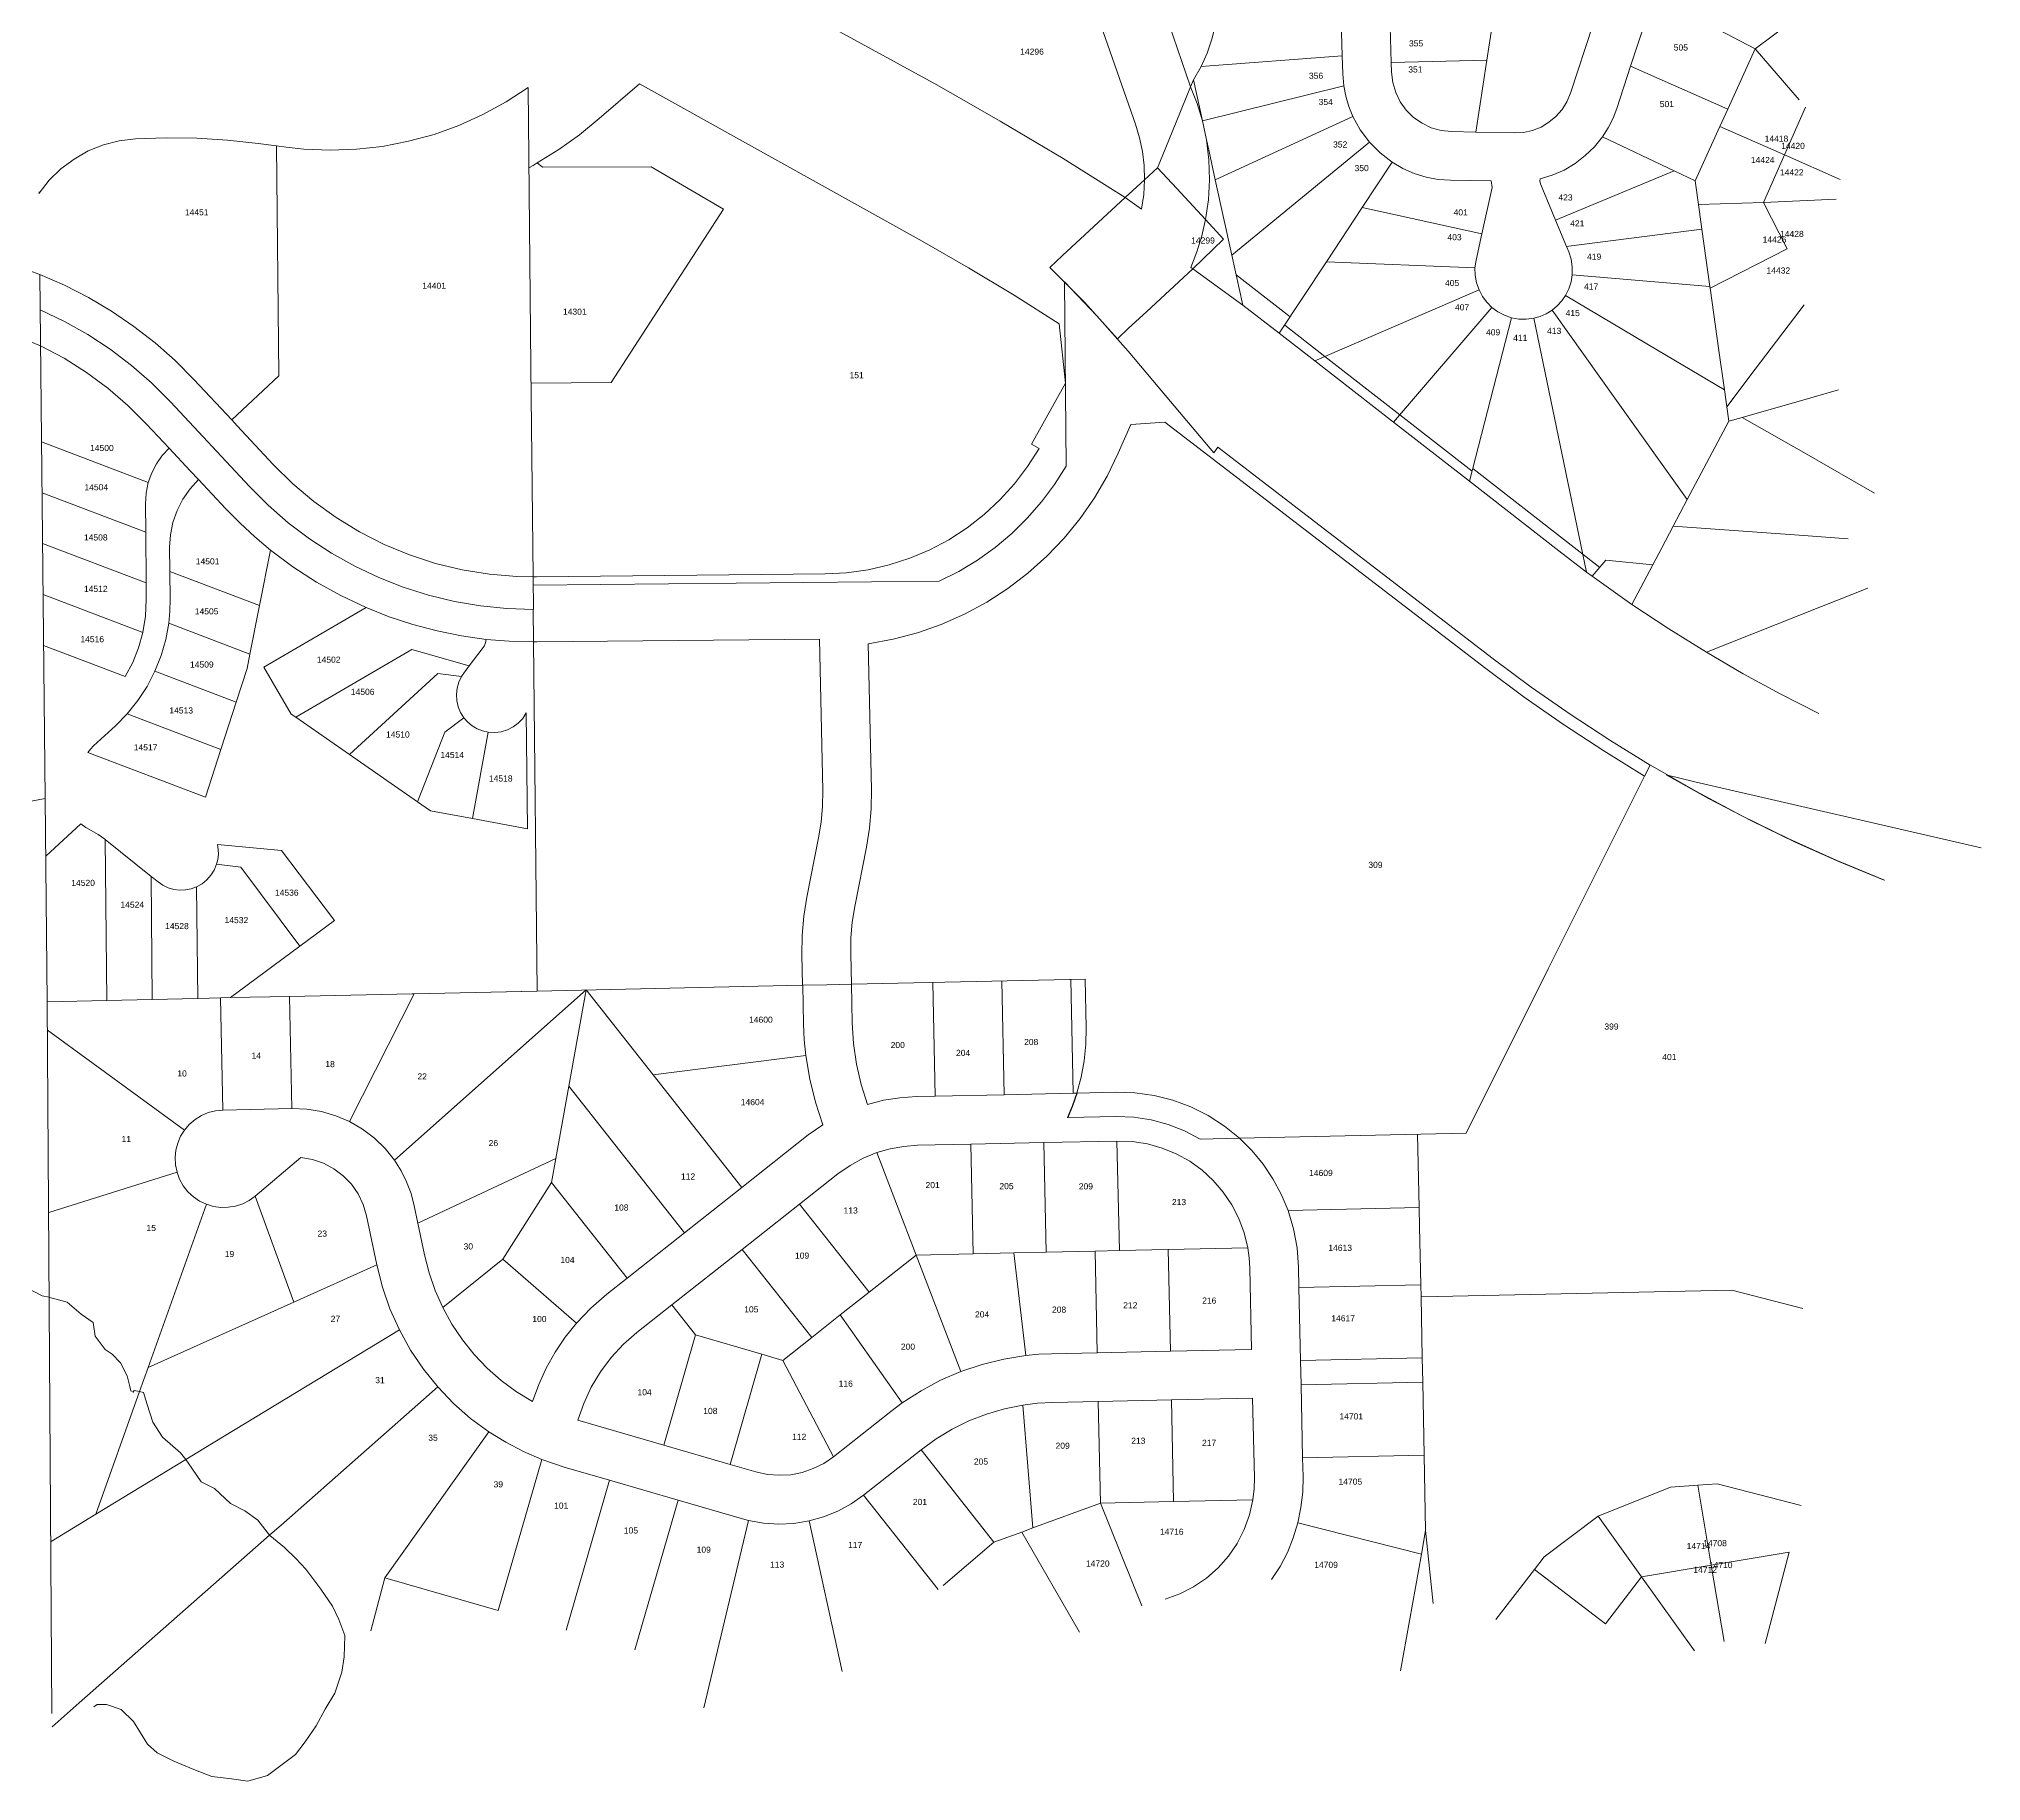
# Model space of a CAD drawing. Header units: feet. Extents: x 865220 to 5618803, y -2240498 to 1935234.
# Drawn here: x 2812308 to 2814698, y 961915 to 964059 of the extents above; entities that cross this region are included whole.
import ezdxf
from ezdxf.enums import TextEntityAlignment as Align

# ---------------------------------------------------------------- set-up
doc = ezdxf.new("R2010")
doc.units = ezdxf.units.FT
doc.header["$LTSCALE"] = 0.015
doc.header["$MEASUREMENT"] = 0
doc.layers.add('Dakota County Addresses', color=7, linetype='Continuous')
doc.layers.add('Dakota County Parcels', color=7, linetype='Continuous')
doc.styles.add('Dimensions 100', font='arial.ttf')

# ---------------------------------------------------------------- blocks, each defined once
blk = doc.blocks.new('ACMAP_ANN_TEMPLATE_Dakota County Addresses')
at = {"layer": 'Dakota County Addresses', "style": 'Dimensions 100'}
blk.add_attdef('DakotaCountyAddress', text='', height=50, dxfattribs=at).set_placement((0, 0), align=Align.CENTER)

msp = doc.modelspace()

# ---------------------------------------------------------------- linework, layer by layer
at = {"layer": 'Dakota County Parcels', "lineweight": 5}
for p, q in [((2812906.8, 964279.9), (2813412.6, 964002.7)), ((2813678.6, 964135.6), (2813725.1, 964000.2)), ((2813603, 964109.2), (2813657.2, 963954.4)), ((2814266.5, 964025.5), (2814295.1, 964112.4)), ((2814295.1, 964112.4), (2814419.7, 964047.1)), ((2813911.7, 964038.4), (2813910.3, 964081.4)), ((2813971.9, 964030.2), (2813970.6, 964074.3)), ((2814089.6, 964033), (2814096.5, 964078.2)), ((2814192.5, 963992.5), (2814220, 964076.1)), ((2814419.7, 964047.1), (2814463, 964079.3)), ((2813738, 964025.2), (2813911.7, 964038.4)), ((2813912.4, 964016.3), (2813911.7, 964038.4)), ((2813971.9, 964030.2), (2814089.6, 964033)), ((2813972.3, 964018.2), (2813971.9, 964030.2)), ((2814076.1, 963944.5), (2814089.6, 964033)), ((2814385.9, 963972.7), (2814419.7, 964047.1)), ((2814419.7, 964047.1), (2814473.9, 963984.2)), ((2812997.5, 963961.1), (2813046.9, 964004)), ((2813046.9, 964004), (2813394.7, 963810.3)), ((2813725.1, 964000.2), (2813728.5, 964008.9)), ((2813738, 964025.2), (2813728.5, 964008.9)), ((2813739.5, 963958.5), (2813728.5, 964008.9)), ((2813912.4, 964016.3), (2813913.7, 964001.4)), ((2814249.5, 963973.7), (2814266.5, 964025.5)), ((2814266.5, 964025.5), (2814385.9, 963972.7)), ((2812913.3, 963656.2), (2812909.9, 963999.6)), ((2813739.5, 963958.5), (2813913.7, 964001.4)), ((2813744.5, 963935), (2813739.5, 963958.5)), ((2813755.4, 963885.7), (2813924.8, 963963.8)), ((2814376.3, 963951.5), (2814385.9, 963972.7)), ((2814455.7, 963916.5), (2814481.6, 963975.3)), ((2813747.7, 963920.8), (2813744.5, 963935)), ((2813775.7, 963793), (2813945, 963932.3)), ((2814046.1, 963945.2), (2814076.1, 963944.5)), ((2814076.1, 963944.5), (2814123.2, 963943.5)), ((2814320.1, 963896.7), (2814231.9, 963938.9)), ((2814345.8, 963884.4), (2814376.3, 963951.5)), ((2814376.3, 963951.5), (2814455.7, 963916.5)), ((2812600.2, 963927.6), (2812577.6, 963930.6)), ((2812612.1, 963926), (2812600.2, 963927.6)), ((2812603, 963644.7), (2812600.2, 963927.6)), ((2812612.1, 963926), (2812633.7, 963923.6)), ((2813747.7, 963920.8), (2813755.4, 963885.7)), ((2813936.3, 963851.8), (2813973.1, 963907.6)), ((2814429.9, 963857.9), (2814455.7, 963916.5)), ((2814455.7, 963916.5), (2814524.3, 963886.3)), ((2812910.8, 963902), (2812910.9, 963900.4)), ((2812920.9, 963906.8), (2812927.6, 963901.3)), ((2812927.6, 963901.3), (2813061.4, 963901.7)), ((2813061.4, 963901.7), (2813150.3, 963849.6)), ((2813644.5, 963864.1), (2813668.2, 963885.7)), ((2813668.2, 963885.7), (2813668.4, 963885.9)), ((2813668.4, 963885.9), (2813684.4, 963900.7)), ((2813755.4, 963885.7), (2813775.7, 963793)), ((2814044.8, 963885.2), (2814095, 963884.6)), ((2814095.9, 963876.4), (2814095, 963884.6)), ((2814154.9, 963884.4), (2814155, 963887)), ((2814155.6, 963880.9), (2814154.9, 963884.4)), ((2814174.2, 963836), (2814320.1, 963896.7)), ((2814320.1, 963896.7), (2814345.8, 963884.4)), ((2814345.8, 963884.4), (2814349.8, 963855.6)), ((2812308.2, 963869.1), (2812307.8, 963869)), ((2812308.2, 963869.4), (2812308.2, 963869.1)), ((2813664.5, 963849.9), (2813644.5, 963864.1)), ((2814083.4, 963819.4), (2814095.9, 963876.4)), ((2814155.6, 963880.9), (2814174.2, 963836)), ((2814429.9, 963857.9), (2814519.2, 963861.9)), ((2813012.1, 963636.6), (2813150.3, 963849.6)), ((2813743.5, 963836.8), (2813765.6, 963812.9)), ((2813892.1, 963784.9), (2813936.3, 963851.8)), ((2813936.3, 963851.8), (2814083.4, 963819.4)), ((2814174.2, 963836), (2814187.6, 963803.7)), ((2814349.8, 963855.6), (2814429.9, 963857.9)), ((2814349.8, 963855.6), (2814354.1, 963824.9)), ((2814429.9, 963857.9), (2814458.9, 963800.9)), ((2813765.6, 963812.9), (2813727.7, 963776.2)), ((2814076.3, 963787.1), (2814083.4, 963819.4)), ((2814190.5, 963804.1), (2814354.1, 963824.9)), ((2814354.1, 963824.9), (2814364, 963754.6)), ((2813775.7, 963793), (2813789.2, 963731.5)), ((2814187.6, 963803.7), (2814190.5, 963804.1)), ((2814187.6, 963803.7), (2814190.3, 963797.3)), ((2814364.3, 963752.7), (2814458.9, 963800.9)), ((2812309.2, 963769.2), (2812280.9, 963779.5)), ((2812315.6, 963124.6), (2812309.2, 963769.2)), ((2813725.4, 963777.9), (2813727.7, 963776.2)), ((2813789.2, 963731.5), (2813727.7, 963776.2)), ((2813847.5, 963717.3), (2813781.1, 963769)), ((2813834.2, 963697.1), (2813892.1, 963784.9)), ((2813892.1, 963784.9), (2814074.7, 963777.6)), ((2814076.3, 963787.1), (2814074.7, 963777.6)), ((2814194.7, 963769.1), (2814364, 963754.6)), ((2813569.8, 963760.4), (2813572.1, 963533.5)), ((2813877.9, 963663), (2814079.9, 963750.4)), ((2814364, 963754.6), (2814364.3, 963752.7)), ((2813834.2, 963697.1), (2813789.2, 963731.5)), ((2813974.6, 963587.7), (2814095.8, 963728.7)), ((2814068.1, 963514.9), (2814119.9, 963716.1)), ((2813571.3, 963635.4), (2813563.3, 963708.6)), ((2813834.2, 963697.1), (2813877.9, 963663)), ((2813890.4, 963668.5), (2813840.8, 963707.1)), ((2814147.2, 963715.5), (2814212.3, 963403.2)), ((2813648.1, 963674.8), (2813700.2, 963613.1)), ((2813982.4, 963596.8), (2813890.4, 963668.5)), ((2812545.2, 963590.4), (2812603, 963644.7)), ((2812915.9, 963397.1), (2812913.3, 963656.2)), ((2813877.9, 963663), (2813974.6, 963587.7)), ((2812499, 963639.9), (2812545.2, 963590.4)), ((2812913.5, 963635.7), (2813012.1, 963636.6)), ((2813529.3, 963560.6), (2813571.3, 963635.4)), ((2814381.9, 963627.4), (2814384.8, 963606.6)), ((2812469.7, 963612.6), (2812567.1, 963508.4)), ((2813700.2, 963613.1), (2813753.5, 963549.8)), ((2814071.4, 963527.4), (2813982.4, 963596.8)), ((2814384.8, 963606.6), (2814387.3, 963588.8)), ((2812468.3, 963555.6), (2812440.5, 963585.2)), ((2812545.2, 963590.4), (2812552, 963583.1)), ((2812552, 963583.1), (2812596.3, 963535.7)), ((2813651.5, 963584.9), (2813636, 963549.3)), ((2813693.4, 963587.8), (2813651.5, 963584.9)), ((2813693.4, 963587.8), (2814088.2, 963284.6)), ((2813974.6, 963587.7), (2814068.1, 963514.9)), ((2814336.1, 963492.3), (2814387.3, 963588.8)), ((2814387.3, 963588.8), (2814403.7, 963593.5)), ((2812442.5, 963513.5), (2812311.2, 963563.4)), ((2813529.3, 963560.6), (2813538.7, 963555.4)), ((2813753.5, 963549.8), (2813758.4, 963556.8)), ((2813758.4, 963556.8), (2814097.3, 963296.5)), ((2814228.4, 963408.9), (2814072.2, 963530.6)), ((2812439.3, 963452.3), (2812311.8, 963500.7)), ((2812537.9, 963481), (2812504.4, 963516.9)), ((2814068.1, 963514.9), (2814178, 963429.2)), ((2812439.3, 963452.3), (2812438.9, 963487.1)), ((2814319, 963459.8), (2814336.1, 963492.3)), ((2812439.9, 963389.7), (2812312.5, 963438.1)), ((2812439.9, 963389.7), (2812439.3, 963452.3)), ((2812469.1, 963404), (2812468.8, 963433.6)), ((2812592.8, 963430.2), (2812579.4, 963362)), ((2814178, 963429.2), (2814212.3, 963403.2)), ((2814219.3, 963398.2), (2814235.9, 963417.9)), ((2814235.9, 963417.9), (2814293.9, 963411.9)), ((2814293.9, 963411.9), (2814268.1, 963363.4)), ((2812440.1, 963369.5), (2812439.9, 963389.7)), ((2812469.1, 963404), (2812579.4, 963362)), ((2812469.4, 963369.8), (2812469.1, 963404)), ((2812895.9, 963397.5), (2812915.9, 963397.1)), ((2812915.9, 963397.1), (2812920.3, 963397.2)), ((2812916.3, 963357.1), (2812915.9, 963397.1)), ((2812915.9, 963387), (2813415.8, 963392)), ((2813275.2, 963400.8), (2812920.3, 963397.2)), ((2814212.3, 963403.2), (2814219.3, 963398.2)), ((2814219.3, 963398.2), (2814268.1, 963363.4)), ((2812435.9, 963328.8), (2812313.1, 963375.5)), ((2812579.4, 963362), (2812567.6, 963302.3)), ((2812710.5, 963359.5), (2812584.6, 963286.3)), ((2812467.6, 963340.3), (2812567.6, 963302.3)), ((2812916.6, 963317.1), (2812916.2, 963357.1)), ((2812313.7, 963312.8), (2812414.1, 963274.7)), ((2812920.9, 962887.6), (2812916.6, 963317.1)), ((2812916.6, 963317.1), (2812920.8, 963317.1)), ((2813268.3, 963320.7), (2812920.8, 963317.1)), ((2813272.4, 963134.3), (2813268.3, 963320.7)), ((2813332.4, 963135.6), (2813328.4, 963314.8)), ((2812567.6, 963302.3), (2812564, 963284.3)), ((2812584.6, 963286.3), (2812618.3, 963228.4)), ((2812766.9, 963307.7), (2812623.9, 963224.5)), ((2812837.5, 963287.6), (2812766.9, 963307.7)), ((2812837.5, 963287.6), (2812830.9, 963278.9)), ((2812853.4, 963308.5), (2812837.5, 963287.6)), ((2812450.7, 963281.2), (2812550.7, 963243.1)), ((2812564, 963284.3), (2812550.7, 963243.1)), ((2812798.6, 963278.3), (2812690, 963178.5)), ((2812828, 963274.6), (2812798.6, 963278.3)), ((2812828, 963274.6), (2812830.9, 963278.9)), ((2812550.7, 963243.1), (2812531.8, 963184.7)), ((2812375, 963189.2), (2812402, 963214)), ((2812402, 963214), (2812416.4, 963228.6)), ((2812416.4, 963228.6), (2812531.8, 963184.7)), ((2812618.3, 963228.4), (2812623.9, 963224.5)), ((2812623.9, 963224.5), (2812690, 963178.5)), ((2812830.8, 963223.8), (2812807.4, 963206.2)), ((2812909, 963087.3), (2812907.5, 963229.8)), ((2812807.4, 963206.2), (2812773.6, 963120.4)), ((2812860.8, 963206.1), (2812841.3, 963099.7)), ((2812512.9, 963126.3), (2812368.2, 963181.3)), ((2812531.8, 963184.7), (2812512.9, 963126.3)), ((2812690, 963178.5), (2812773.6, 963120.4)), ((2814283.7, 963152), (2814165.1, 962914.7)), ((2814290.4, 963165.5), (2814283.7, 963152)), ((2814310.4, 963153.6), (2814345.3, 963144.9)), ((2814345.3, 963144.9), (2814697.8, 963063.9)), ((2812315.6, 963124.6), (2811810.1, 963025.6)), ((2812318.1, 962874.4), (2812315.6, 963124.6)), ((2812773.6, 963120.4), (2812789.6, 963109.2)), ((2812789.6, 963109.2), (2812841.3, 963099.7)), ((2812841.3, 963099.7), (2812909, 963087.3)), ((2812316.3, 963053.4), (2812359.6, 963093.2)), ((2812389, 963074.3), (2812389.4, 963073.9)), ((2812389.4, 963073.9), (2812391.4, 962876)), ((2812389.4, 963073.9), (2812445.9, 963028.7)), ((2813252.9, 963003.1), (2813267.3, 963076.1)), ((2812527.5, 963067.9), (2812606.4, 963060.3)), ((2812671.7, 962974.4), (2812606.4, 963060.3)), ((2813311.8, 962991.5), (2813326.2, 963064.5)), ((2812445.9, 963028.7), (2812447.4, 962877.3)), ((2812445.9, 963028.7), (2812454.5, 963021.8)), ((2812526.5, 963043.6), (2812556.5, 963040)), ((2812556.5, 963040), (2812628.9, 962942.6)), ((2812502, 963015.9), (2812503.4, 962878.5)), ((2812628.9, 962942.6), (2812671.7, 962974.4)), ((2812543.7, 962879.4), (2812628.9, 962942.6)), ((2813247.6, 962894.7), (2813246.8, 962932.1)), ((2813307.6, 962896), (2813306.8, 962933.4)), ((2814165.1, 962914.7), (2814064, 962712.5)), ((2812616.2, 962880.9), (2812767.1, 962884.2)), ((2812619.2, 962743), (2812616.2, 962880.9)), ((2812690.2, 962726.9), (2812769.6, 962884.3)), ((2812745.3, 962679.3), (2812981.2, 962888.9)), ((2812767.1, 962884.2), (2812769.6, 962884.3)), ((2812769.6, 962884.3), (2812920.6, 962887.6)), ((2812769.6, 962884.3), (2812921, 962887.6)), ((2812920.9, 962887.6), (2813247.6, 962894.7)), ((2812960, 962770.4), (2812981.2, 962888.9)), ((2812981.2, 962888.9), (2813063.7, 962784.3)), ((2813247.6, 962894.7), (2813277.6, 962895.3)), ((2813248.8, 962847.1), (2813247.7, 962894.7)), ((2813277.6, 962895.3), (2813307.6, 962896)), ((2813307.6, 962896), (2813595.3, 962902.3)), ((2813308.7, 962848.4), (2813307.7, 962896)), ((2813410.7, 962758.2), (2813407.7, 962898.2)), ((2813495.7, 962760), (2813492.6, 962900.1)), ((2813580.6, 962761.9), (2813577.6, 962901.9)), ((2813595.3, 962902.3), (2813596.6, 962842.3)), ((2812318.1, 962874.4), (2812324, 961998.5)), ((2812534.3, 962741.1), (2812531.3, 962879.1)), ((2812318.6, 962839.3), (2812487.1, 962716.5)), ((2813063.7, 962784.3), (2813251.6, 962808.1)), ((2813063.7, 962784.3), (2813173, 962645.8)), ((2812944.1, 962681.6), (2812960, 962770.4)), ((2812960, 962770.4), (2813102.4, 962590.1)), ((2813410.7, 962758.2), (2813495.7, 962760)), ((2813495.7, 962760), (2813580.6, 962761.9)), ((2813580.6, 962761.9), (2813585.5, 962762)), ((2813585.2, 962762), (2813632.8, 962763.1)), ((2812534.3, 962741.1), (2812619.2, 962743)), ((2813387.7, 962757.7), (2813410.7, 962758.2)), ((2813272.7, 962723), (2813254.6, 962710.7)), ((2813573.5, 962731.8), (2813633.5, 962733.1)), ((2813785.1, 962706.4), (2814064, 962712.5)), ((2813173, 962645.8), (2813254.6, 962710.7)), ((2813339, 962688.7), (2813387.4, 962562.6)), ((2813389, 962697.7), (2813454.5, 962699.1)), ((2813454.5, 962699.1), (2813544.5, 962701.1)), ((2813457.4, 962564.2), (2813454.5, 962699.1)), ((2813544.5, 962701.1), (2813634.4, 962703)), ((2813547.4, 962566.1), (2813544.5, 962701.1)), ((2813637.4, 962568.1), (2813634.4, 962703)), ((2813736.6, 962705.3), (2813785.1, 962706.4)), ((2813736.9, 962705.3), (2813785.4, 962706.3)), ((2814006.3, 962621.1), (2814004.3, 962711.1)), ((2812320.1, 962615), (2812477.9, 962664.7)), ((2812574.2, 962635.3), (2812630.4, 962682.7)), ((2812774.2, 962602), (2812944.1, 962681.6)), ((2812938.8, 962652), (2812944.1, 962681.6)), ((2812878.7, 962557.4), (2812938.8, 962652)), ((2812938.8, 962652), (2813031.8, 962534.3)), ((2813102.4, 962590.1), (2813173, 962645.8)), ((2813243.9, 962625.3), (2813291, 962662.5)), ((2812442.3, 962424.1), (2812514.1, 962625.1)), ((2812574.2, 962635.3), (2812621.5, 962504.5)), ((2812769.7, 962623.4), (2812774.2, 962602)), ((2813173.2, 962569.5), (2813243.9, 962625.3)), ((2813243.9, 962625.3), (2813329.4, 962516.9)), ((2813844.9, 962617.6), (2814006.3, 962621.1)), ((2812711, 962611.1), (2812723.6, 962550.6)), ((2812774.2, 962602), (2812782.4, 962562.8)), ((2813031.8, 962534.3), (2813102.4, 962590.1)), ((2813086.9, 962501.4), (2813173.2, 962569.5)), ((2813173.2, 962569.5), (2813258.8, 962461.1)), ((2813637.4, 962568.1), (2813697.3, 962569.4)), ((2813697.3, 962569.4), (2813795.3, 962571.5)), ((2813700.1, 962444.4), (2813697.3, 962569.4)), ((2812621.5, 962504.5), (2812723.6, 962550.6)), ((2812804.8, 962498), (2812878.7, 962557.4)), ((2812878.7, 962557.4), (2812969.4, 962478.9)), ((2813329.4, 962516.9), (2813387.4, 962562.6)), ((2813387.4, 962562.6), (2813457.4, 962564.2)), ((2813387.4, 962562.6), (2813442.5, 962419.3)), ((2813457.4, 962564.2), (2813507.4, 962565.3)), ((2813507.4, 962565.3), (2813547.4, 962566.1)), ((2813507.4, 962565.3), (2813522.3, 962439)), ((2813547.4, 962566.1), (2813607.4, 962567.4)), ((2813607.4, 962567.4), (2813637.4, 962568.1)), ((2813610.1, 962442.5), (2813607.4, 962567.4)), ((2813800, 962446.6), (2813797.8, 962546.6)), ((2813858.4, 962522.9), (2813857.8, 962547.9)), ((2812286.2, 962526), (2812311.8, 962512.6)), ((2813006.6, 962514.5), (2813031.8, 962534.3)), ((2813858.4, 962522.9), (2814008.3, 962526.1)), ((2813860.3, 962432.9), (2813858.4, 962522.9)), ((2814008.6, 962511.1), (2814008.3, 962526.1)), ((2812311.8, 962512.6), (2812320.6, 962510.7)), ((2812321.5, 962510.5), (2812342.5, 962504.5)), ((2812442.3, 962424.1), (2812621.5, 962504.5)), ((2813043.8, 962467.4), (2813086.9, 962501.4)), ((2813086.9, 962501.4), (2813116, 962464.5)), ((2813294, 962488.9), (2813329.4, 962516.9)), ((2814010.1, 962436.2), (2814008.6, 962511.1)), ((2814391.2, 962519.5), (2814478.3, 962496.7)), ((2813258.8, 962461.1), (2813294, 962488.9)), ((2813294, 962488.9), (2813370.3, 962380.8)), ((2812751.5, 962470.5), (2812510.8, 962324.5)), ((2813076.7, 962328.7), (2813116, 962464.5)), ((2813116, 962464.5), (2813197.6, 962440.6)), ((2813223.3, 962433.1), (2813258.8, 962461.1)), ((2813158.3, 962305), (2813197.6, 962440.6)), ((2813197.6, 962440.6), (2813223.3, 962433.1)), ((2813223.3, 962433.1), (2813285.5, 962314.4)), ((2813553.9, 962441.3), (2813610.1, 962442.5)), ((2813610.1, 962442.5), (2813700.1, 962444.4)), ((2813700.1, 962444.4), (2813800, 962446.6)), ((2813860.3, 962432.9), (2814010.1, 962436.2)), ((2813861, 962402.9), (2813860.3, 962432.9)), ((2814010.7, 962406.2), (2814010.1, 962436.2)), ((2813861, 962402.9), (2814010.7, 962406.2)), ((2813862.9, 962313), (2813861, 962402.9)), ((2814012.4, 962316.2), (2814010.7, 962406.2)), ((2812609.3, 962233.2), (2812798.9, 962400.3)), ((2813370.3, 962380.8), (2813356.1, 962370.2)), ((2813530.9, 962226.9), (2813518.4, 962377.9)), ((2813555.2, 962381.3), (2813611.4, 962382.5)), ((2813611.4, 962382.5), (2813701.4, 962384.4)), ((2813614.1, 962257.5), (2813611.4, 962382.5)), ((2813701.4, 962384.4), (2813801.3, 962386.6)), ((2813704.1, 962259.5), (2813701.4, 962384.4)), ((2813803.5, 962288.7), (2813801.3, 962386.6)), ((2812971.1, 962359.3), (2813076.7, 962328.7)), ((2813285.5, 962314.4), (2813356.1, 962370.2)), ((2812733.4, 962165.6), (2812861.6, 962345.1)), ((2812872.9, 962125.2), (2812926.7, 962311)), ((2812926.7, 962311), (2812954.4, 962301.6)), ((2813076.7, 962328.7), (2813158.3, 962305)), ((2813322.6, 962267.3), (2813393.3, 962323.1)), ((2813393.3, 962323.1), (2813483.1, 962209.3)), ((2813862.9, 962313), (2814012.4, 962316.2)), ((2813863.4, 962290), (2813862.9, 962313)), ((2814014.2, 962223.7), (2814012.4, 962316.2)), ((2812954.4, 962301.6), (2813010.1, 962285.5)), ((2812956.7, 962100.9), (2813010.1, 962285.5)), ((2813010.1, 962285.5), (2813094.4, 962261.1)), ((2813158.3, 962305), (2813190.2, 962295.8)), ((2813041, 962076.8), (2813094.4, 962261.1)), ((2813094.4, 962261.1), (2813173.5, 962238.2)), ((2813322.6, 962267.3), (2813414.5, 962150.9)), ((2813614.1, 962257.5), (2813704.1, 962259.5)), ((2813704.1, 962259.5), (2813801.6, 962261.6)), ((2814226.7, 962241.3), (2814315.6, 962277.1)), ((2814315.6, 962277.1), (2814349.2, 962279.6)), ((2814349.2, 962279.6), (2814373, 962281.3)), ((2814349.2, 962279.6), (2814365.7, 962181.2)), ((2814373, 962281.3), (2814476.5, 962254.3)), ((2812378, 962243.8), (2812322.8, 962210.3)), ((2813126.2, 962005.6), (2813181.2, 962236.1)), ((2813173.5, 962238.2), (2813181.2, 962236.1)), ((2813296.3, 962050.3), (2813255.5, 962235.5)), ((2813530.9, 962226.9), (2813614.1, 962257.5)), ((2813614.1, 962257.5), (2813664.9, 962131)), ((2814160.2, 962191.2), (2814226.7, 962241.3)), ((2814226.7, 962241.3), (2814279.9, 962166.8)), ((2813483.1, 962209.3), (2813517.2, 962221.8)), ((2813517.2, 962221.8), (2813530.9, 962226.9)), ((2813517.2, 962221.8), (2813588.2, 962098.5)), ((2813857, 962233.3), (2814009, 962194.7)), ((2814009, 962194.7), (2814014.2, 962223.7)), ((2814023.5, 962133.9), (2814014.2, 962223.7)), ((2813420.6, 962156.1), (2813483.1, 962209.3)), ((2813983.5, 962051.2), (2814009, 962194.7)), ((2814148.2, 962175.6), (2814160.2, 962191.2)), ((2814365.7, 962181.2), (2814461.6, 962197.2)), ((2814432.1, 962084.6), (2814461.6, 962197.2)), ((2812716.4, 962100.4), (2812733.4, 962165.6)), ((2812733.4, 962165.6), (2812872.9, 962125.2)), ((2814100.7, 962114.1), (2814148.2, 962175.6)), ((2814148.2, 962175.6), (2814235.6, 962108.8)), ((2814235.6, 962108.8), (2814279.9, 962166.8)), ((2814279.9, 962166.8), (2814365.7, 962181.2)), ((2814279.9, 962166.8), (2814345, 962075.7)), ((2814365.7, 962181.2), (2814381.4, 962087.3))]:
    msp.add_line(p, q, dxfattribs=at)
for points in [[(2813738, 964025.2), (2813745.3, 964041.8), (2813751.1, 964059), (2813755.5, 964076.5)], [(2813644.5, 963864.1), (2813568.2, 963912), (2813490.9, 963958.2), (2813412.6, 964002.7)], [(2813972.3, 964018.2), (2813973.8, 964005.6), (2813977.4, 963993.4), (2813982.9, 963982), (2813990.3, 963971.6), (2813999.4, 963962.7), (2814009.8, 963955.4), (2814021.2, 963949.9), (2814033.5, 963946.5), (2814046.1, 963945.2)], [(2812633.7, 963923.6), (2812666.2, 963922.2), (2812698.6, 963923.4), (2812730.9, 963927), (2812762.8, 963933.2), (2812794.1, 963941.8), (2812824.7, 963952.8), (2812854.2, 963966.2), (2812882.7, 963981.8), (2812909.9, 963999.6)], [(2813684.4, 963900.7), (2813702, 963943.7), (2813725.1, 964000.2)], [(2813739.5, 963958.5), (2813733.2, 963979.6), (2813725.1, 964000.2)], [(2813913.7, 964001.4), (2813916.2, 963988.6), (2813919.9, 963976), (2813924.8, 963963.8)], [(2814123.2, 963943.5), (2814134.5, 963944.1), (2814145.6, 963946.6), (2814156.2, 963950.8), (2814165.9, 963956.6), (2814174.6, 963963.8), (2814182.1, 963972.4), (2814188.1, 963982), (2814192.5, 963992.5)], [(2812920.9, 963906.8), (2812947.7, 963923.1), (2812973.3, 963941.2), (2812997.5, 963961.1)], [(2813924.8, 963963.8), (2813933.8, 963947.4), (2813945, 963932.3)], [(2814231.9, 963938.9), (2814238.9, 963949.9), (2814244.8, 963961.6), (2814249.5, 963973.7)], [(2812426.8, 963936.3), (2812406.8, 963933.9), (2812387.3, 963928.8), (2812368.6, 963921.3), (2812351.1, 963911.4), (2812335, 963899.3), (2812320.6, 963885.3), (2812308.2, 963869.4)], [(2812577.6, 963930.6), (2812540, 963934.8), (2812502.3, 963937.1), (2812464.5, 963937.6), (2812426.8, 963936.3)], [(2813668.4, 963885.9), (2813667.8, 963903.3), (2813665.8, 963920.6), (2813662.3, 963937.7), (2813657.2, 963954.4)], [(2813743.5, 963836.8), (2813747, 963861.3), (2813748.4, 963885.9), (2813747.5, 963910.5), (2813744.5, 963935)], [(2813945, 963932.3), (2813958.2, 963919), (2813973.1, 963907.6)], [(2814155, 963887), (2814170.1, 963891.6), (2814184.6, 963897.9), (2814198.2, 963905.9), (2814210.7, 963915.6), (2814222, 963926.6), (2814231.9, 963938.9)], [(2813973.1, 963907.6), (2813986.3, 963899.9), (2814000.2, 963893.8), (2814014.7, 963889.2), (2814029.6, 963886.4), (2814044.8, 963885.2)], [(2812910.9, 963900.4), (2812916.1, 963903.3), (2812920.9, 963906.8)], [(2813664.5, 963849.9), (2813667.3, 963867.8), (2813668.4, 963885.9)], [(2813684.4, 963900.7), (2813708, 963875.2), (2813743.5, 963836.8)], [(2812308.2, 963869.3), (2812308.2, 963869.5), (2812308.2, 963869.5), (2812308.1, 963871)], [(2813644.5, 963864.1), (2813567.5, 963792.5), (2813552, 963778.1)], [(2813725.3, 963777.9), (2813732.8, 963797.1), (2813738.9, 963816.8), (2813743.5, 963836.8)], [(2813563.3, 963708.6), (2813507.9, 963743.8), (2813451.7, 963777.7), (2813394.7, 963810.3)], [(2814194.7, 963769.1), (2814194.7, 963778.7), (2814193.3, 963788.2), (2814190.3, 963797.3)], [(2812499, 963639.9), (2812475.6, 963663.3), (2812450.8, 963685.2), (2812424.7, 963705.5), (2812397.4, 963724.2), (2812369, 963741), (2812339.5, 963756.1), (2812309.2, 963769.2)], [(2813634.9, 963690.3), (2813594.3, 963735.1), (2813552, 963778.1)], [(2813727.7, 963776.2), (2813670.7, 963723.5), (2813648.7, 963703.1), (2813634.9, 963690.3)], [(2814074.7, 963777.6), (2814075.2, 963768.3), (2814076.9, 963759.2), (2814079.9, 963750.4)], [(2814186.5, 963743.6), (2814190.5, 963751.6), (2814193.2, 963760.2), (2814194.7, 963769.1)], [(2813648.1, 963674.8), (2813609.8, 963718.4), (2813569.8, 963760.4)], [(2814079.9, 963750.4), (2814084.1, 963742.4), (2814089.4, 963735.1), (2814095.8, 963728.7)], [(2814169.8, 963725.4), (2814176.2, 963730.7), (2814181.8, 963736.8), (2814186.5, 963743.6)], [(2814186.5, 963743.6), (2814299.7, 963676.2), (2814381.9, 963627.4)], [(2814364.3, 963752.7), (2814375.1, 963675.9), (2814381.9, 963627.4)], [(2812310, 963681.5), (2812279.2, 963694.2), (2812247.6, 963704.7), (2812215.3, 963712.8), (2812182.4, 963718.6), (2812149.3, 963721.9), (2812115.9, 963722.7), (2812082.6, 963721.1), (2812049.5, 963717.1), (2812016.8, 963710.7), (2811984.7, 963701.8)], [(2812469.7, 963612.6), (2812446.5, 963635.8), (2812421.7, 963657.4), (2812395.5, 963677.3), (2812368, 963695.4), (2812339.3, 963711.5), (2812309.6, 963725.7)], [(2814095.8, 963728.7), (2814103.2, 963723.3), (2814111.3, 963719.1), (2814119.9, 963716.1)], [(2814119.9, 963716.1), (2814128.9, 963714.5), (2814138.1, 963714.3), (2814147.2, 963715.5)], [(2814147.2, 963715.5), (2814155.1, 963717.7), (2814162.7, 963721.1), (2814169.8, 963725.4)], [(2814169.8, 963725.4), (2814249, 963614.4), (2814336.1, 963492.3)], [(2814384.8, 963606.6), (2814419.9, 963652.8), (2814480.1, 963731.8)], [(2812440.5, 963585.2), (2812417.4, 963608.2), (2812392.6, 963629.5), (2812366.4, 963648.8), (2812338.8, 963666.2), (2812310, 963681.5)], [(2814403.7, 963593.5), (2814488.2, 963617.6), (2814522.4, 963627.4)], [(2814403.7, 963593.5), (2814482.3, 963548.5), (2814566.5, 963500.4)], [(2812442.5, 963513.5), (2812446.7, 963525.2), (2812452.5, 963536.3), (2812459.7, 963546.5), (2812468.3, 963555.6)], [(2812504.4, 963516.9), (2812494.2, 963527.8), (2812468.3, 963555.6)], [(2813275.2, 963400.8), (2813301.8, 963402.2), (2813328.2, 963406), (2813354.1, 963412), (2813379.5, 963420.2), (2813404, 963430.6), (2813427.5, 963443), (2813449.9, 963457.5), (2813470.9, 963473.8), (2813490.5, 963491.9), (2813508.4, 963511.7), (2813524.5, 963532.9), (2813538.7, 963555.4)], [(2813328.4, 963314.8), (2813359, 963320.4), (2813389, 963328.4), (2813418.3, 963338.7), (2813446.7, 963351.3), (2813474.1, 963366.1), (2813500.2, 963382.9), (2813524.9, 963401.8), (2813548, 963422.5), (2813569.5, 963444.9), (2813589.1, 963469), (2813606.8, 963494.5), (2813622.5, 963521.3), (2813636, 963549.3)], [(2812596.3, 963535.7), (2812620.4, 963511.9), (2812646.2, 963490), (2812673.6, 963470.2), (2812702.4, 963452.6), (2812732.6, 963437.2), (2812763.8, 963424.3), (2812796, 963413.8), (2812828.8, 963405.8), (2812862.2, 963400.4), (2812895.9, 963397.5)], [(2813415.8, 963392), (2813439.8, 963404), (2813462.7, 963417.9), (2813484.4, 963433.4), (2813505, 963450.6), (2813524.1, 963469.4), (2813541.7, 963489.5), (2813557.7, 963510.9), (2813572.1, 963533.5)], [(2812438.9, 963487.1), (2812439.8, 963500.4), (2812442.5, 963513.5)], [(2812468.8, 963433.6), (2812469.7, 963449.1), (2812472.7, 963464.3), (2812477.9, 963479), (2812484.9, 963492.8), (2812493.9, 963505.5), (2812504.4, 963516.9)], [(2812567.1, 963508.4), (2812590.2, 963485.3), (2812614.8, 963463.9), (2812640.8, 963444.2), (2812668.1, 963426.3), (2812696.5, 963410.4), (2812726, 963396.4), (2812756.3, 963384.5), (2812787.4, 963374.6), (2812819.1, 963366.9), (2812851.3, 963361.4), (2812883.7, 963358.1), (2812916.3, 963357.1)], [(2812537.9, 963481), (2812555.4, 963463.2), (2812573.7, 963446.3), (2812592.8, 963430.2)], [(2814293.9, 963411.9), (2814304.9, 963433), (2814319, 963459.8)], [(2814319, 963459.8), (2814473.8, 963448.6), (2814534, 963444.2)], [(2812592.8, 963430.2), (2812620.4, 963409.6), (2812649.3, 963390.9), (2812679.4, 963374.2), (2812710.5, 963359.5)], [(2814558.2, 963383.4), (2814501.5, 963360.8), (2814359.8, 963304.5)], [(2812435.9, 963328.8), (2812439.1, 963349), (2812440.1, 963369.5)], [(2812467.6, 963340.3), (2812469.1, 963355), (2812469.4, 963369.8)], [(2812710.5, 963359.5), (2812739, 963348.2), (2812768.2, 963338.6), (2812797.8, 963330.7), (2812827.9, 963324.6), (2812858.3, 963320.3)], [(2814268.1, 963363.4), (2814313.5, 963333.2), (2814359.8, 963304.5)], [(2812450.7, 963281.2), (2812458.3, 963300.3), (2812463.9, 963320.1), (2812467.6, 963340.3)], [(2812414.1, 963274.7), (2812423.3, 963291.9), (2812430.6, 963310), (2812435.9, 963328.8)], [(2812853.4, 963308.5), (2812855.7, 963312.1), (2812857.3, 963316.1), (2812858.3, 963320.3)], [(2812858.3, 963320.3), (2812886.4, 963317.9), (2812916.7, 963317.1)], [(2814097.3, 963296.5), (2814144.1, 963261.6), (2814191.9, 963228.2), (2814240.7, 963196.1), (2814290.4, 963165.5)], [(2814359.8, 963304.5), (2814405.1, 963278.1), (2814451.2, 963253), (2814498, 963229.2)], [(2812416.4, 963228.6), (2812429.6, 963244.9), (2812441, 963262.5), (2812450.7, 963281.2)], [(2812830.8, 963223.8), (2812826.7, 963230.3), (2812823.8, 963237.4), (2812822.1, 963244.9), (2812821.6, 963252.6), (2812822.5, 963260.3), (2812824.6, 963267.7), (2812828, 963274.6)], [(2814088.2, 963284.6), (2814135.6, 963249.3), (2814184, 963215.4), (2814233.4, 963183), (2814283.7, 963152)], [(2812860.8, 963206.1), (2812853.8, 963207.6), (2812847.2, 963210.3), (2812841, 963213.9), (2812835.5, 963218.5), (2812830.8, 963223.8)], [(2812860.8, 963206.1), (2812868.8, 963205.6), (2812876.7, 963206.6), (2812884.3, 963208.9), (2812891.4, 963212.5), (2812897.8, 963217.3), (2812903.2, 963223.1), (2812907.5, 963229.8)], [(2812368.2, 963181.3), (2812371.4, 963185.4), (2812375, 963189.2)], [(2814290.8, 963165.4), (2814346.5, 963133.4), (2814403.3, 963103.2), (2814461, 963074.9), (2814519.5, 963048.4), (2814578.9, 963023.8)], [(2814310.4, 963153.6), (2814362.4, 963124.4), (2814415.3, 963096.9), (2814469, 963070.9), (2814523.4, 963046.6), (2814578.5, 963023.9)], [(2813267.3, 963076.1), (2813270.4, 963095.4), (2813272.1, 963114.8), (2813272.4, 963134.3)], [(2813326.2, 963064.5), (2813330, 963088.1), (2813332, 963111.8), (2813332.4, 963135.6)], [(2812359.6, 963093.2), (2812365.7, 963088.9), (2812372.2, 963085.2)], [(2812372.2, 963085.2), (2812380.9, 963080.1), (2812389, 963074.3)], [(2812526.5, 963043.6), (2812528, 963049.5), (2812528.7, 963055.7), (2812528.5, 963061.8), (2812527.5, 963067.9)], [(2812502, 963015.9), (2812508.6, 963019.6), (2812514.6, 963024.4), (2812519.6, 963030.1), (2812523.6, 963036.5), (2812526.5, 963043.6)], [(2812454.5, 963021.8), (2812460.4, 963017.8), (2812466.9, 963014.7), (2812473.9, 963012.7), (2812481, 963011.8), (2812488.2, 963012.1), (2812495.2, 963013.4), (2812502, 963015.9)], [(2813252.9, 963003.1), (2813249.2, 962979.6), (2813247.1, 962955.9), (2813246.8, 962932.1)], [(2813311.8, 962991.5), (2813308.7, 962972.3), (2813307, 962952.9), (2813306.8, 962933.4)], [(2812531.3, 962879.1), (2812543.7, 962879.4), (2812616.2, 962880.9)], [(2812318.1, 962874.4), (2812391.4, 962876), (2812447.4, 962877.3)], [(2812447.4, 962877.3), (2812503.4, 962878.5), (2812531.3, 962879.1)], [(2813248.8, 962847.1), (2813249.7, 962827.5), (2813251.6, 962808.1)], [(2813308.7, 962848.4), (2813310.3, 962822.8), (2813314, 962797.5), (2813319.7, 962772.5), (2813327.4, 962748)], [(2813585.2, 962762), (2813590.5, 962781.7), (2813594.2, 962801.7), (2813596.2, 962822), (2813596.6, 962842.3)], [(2813251.6, 962808.1), (2813256.5, 962779.2), (2813263.5, 962750.8), (2813272.7, 962723)], [(2813573.5, 962731.8), (2813579.8, 962746.7), (2813585.2, 962762)], [(2813573.8, 962731.7), (2813580.1, 962746.7), (2813585.5, 962762)], [(2813785.1, 962706.4), (2813766.6, 962721.4), (2813746.6, 962734.2), (2813725.4, 962744.9), (2813703.1, 962753.2), (2813680.1, 962759), (2813656.6, 962762.3), (2813632.8, 962763.1)], [(2812534.3, 962741.1), (2812525.1, 962740.2), (2812516.2, 962737.9), (2812507.8, 962734.3), (2812500, 962729.4), (2812493, 962723.5), (2812487.1, 962716.5)], [(2812690.2, 962726.9), (2812673.3, 962734.1), (2812655.7, 962739.3), (2812637.6, 962742.2), (2812619.2, 962743)], [(2813387.7, 962757.7), (2813367.4, 962756.3), (2813347.2, 962753.1), (2813327.4, 962748)], [(2812487.1, 962716.5), (2812482.3, 962708.8), (2812478.7, 962700.4), (2812476.5, 962691.6), (2812475.6, 962682.6), (2812476, 962673.6), (2812477.9, 962664.7)], [(2812745.3, 962679.3), (2812733.9, 962693.7), (2812720.7, 962706.5), (2812706.1, 962717.6), (2812690.2, 962726.9)], [(2813736.6, 962705.3), (2813717.5, 962715.5), (2813697.4, 962723.5), (2813676.5, 962729.1), (2813655.1, 962732.3), (2813633.5, 962733.1)], [(2813339, 962688.7), (2813322.1, 962681.8), (2813306, 962673), (2813291, 962662.5)], [(2813389, 962697.7), (2813372.1, 962696.4), (2813355.4, 962693.5), (2813339, 962688.7)], [(2813795.3, 962571.5), (2813790.9, 962589.8), (2813784.4, 962607.5), (2813775.8, 962624.3), (2813765.3, 962639.9), (2813753, 962654.2), (2813739.1, 962667), (2813723.9, 962678), (2813707.4, 962687.2), (2813690, 962694.3), (2813671.9, 962699.4), (2813653.3, 962702.3), (2813634.4, 962703)], [(2813844.9, 962617.6), (2813836.6, 962637.5), (2813826.4, 962656.5), (2813814.4, 962674.4), (2813800.6, 962691.1), (2813785.4, 962706.3)], [(2812477.9, 962664.7), (2812481.1, 962656), (2812485.6, 962647.9), (2812491.3, 962640.6), (2812498.1, 962634.3), (2812505.7, 962629.1), (2812514.1, 962625.1)], [(2812711, 962611.1), (2812706.9, 962625), (2812700.7, 962637.9), (2812692.5, 962649.8), (2812682.5, 962660.2), (2812671, 962668.9), (2812658.3, 962675.6), (2812644.6, 962680.2), (2812630.4, 962682.7)], [(2812769.7, 962623.4), (2812765.8, 962638.3), (2812760.4, 962652.6), (2812753.5, 962666.4), (2812745.3, 962679.3)], [(2812514.1, 962625.1), (2812522.9, 962622.5), (2812531.9, 962621.3), (2812541, 962621.4), (2812550, 962622.9), (2812558.7, 962625.8), (2812566.8, 962629.9), (2812574.2, 962635.3)], [(2813857.8, 962547.9), (2813856, 962571.5), (2813851.7, 962594.9), (2813844.9, 962617.6)], [(2814008.3, 962526.1), (2814006.8, 962597.4), (2814006.3, 962621.1)], [(2813797.8, 962546.6), (2813797.1, 962559.1), (2813795.3, 962571.5)], [(2812723.6, 962550.6), (2812730.6, 962523.1), (2812739.9, 962496.4), (2812751.5, 962470.5)], [(2812782.4, 962562.8), (2812788, 962540.6), (2812795.5, 962519), (2812804.8, 962498)], [(2812321.5, 962510.5), (2812320.8, 962510.6), (2812320.6, 962510.6)], [(2812342.5, 962504.5), (2812360, 962490.1), (2812374.6, 962479.6), (2812377.3, 962462.9), (2812389.4, 962446.4), (2812397.9, 962440.5), (2812408.3, 962430), (2812416.6, 962414.1), (2812419.3, 962402.6), (2812421.1, 962395.4), (2812424.1, 962393.9), (2812425.1, 962395.8)], [(2812804.8, 962498), (2812816, 962477.7), (2812829, 962458.5), (2812843.5, 962440.4), (2812859.5, 962423.6), (2812876.9, 962408.3), (2812895.6, 962394.5), (2812915.4, 962382.4)], [(2813006.6, 962514.5), (2812987.2, 962497.5), (2812969.4, 962478.9)], [(2814008.6, 962511.1), (2814028.6, 962511.6), (2814391.2, 962519.5)], [(2812969.4, 962478.9), (2812955.5, 962461.5), (2812943.1, 962443), (2812932.2, 962423.6), (2812923, 962403.3), (2812915.4, 962382.4)], [(2812751.5, 962470.5), (2812765.3, 962445.8), (2812781.1, 962422.3), (2812798.9, 962400.3)], [(2813043.8, 962467.4), (2813027.2, 962452.8), (2813012.2, 962436.7), (2812999, 962419), (2812987.6, 962400.1), (2812978.3, 962380.1), (2812971.1, 962359.3)], [(2813522.3, 962439), (2813495.2, 962434.7), (2813468.5, 962428.1), (2813442.5, 962419.3)], [(2813553.9, 962441.3), (2813538.1, 962440.5), (2813522.3, 962439)], [(2812378, 962243.8), (2812431.8, 962394.6), (2812442.3, 962424.1)], [(2813442.5, 962419.3), (2813417.4, 962408.5), (2813393.3, 962395.6), (2813370.3, 962380.8)], [(2812436.5, 962393.7), (2812439.4, 962384.1), (2812441, 962378.6), (2812448.3, 962356.9), (2812460, 962338.4), (2812482.1, 962319.3), (2812488.6, 962311), (2812491.6, 962307.1), (2812507.4, 962283.6), (2812523.9, 962275.2), (2812543.5, 962257), (2812561.5, 962247.8), (2812577.3, 962236.6), (2812591.8, 962217.8), (2812592, 962217.6), (2812610.1, 962202.9), (2812624.2, 962189.4), (2812636.4, 962176.2), (2812654.7, 962151.4), (2812669.1, 962130.4), (2812677.1, 962114.1), (2812684.5, 962094.4), (2812683.7, 962068.2), (2812680.7, 962049.2), (2812672, 962023.6), (2812660.2, 962003.8), (2812648.9, 961983.3), (2812635.7, 961963.8), (2812623.5, 961948), (2812602.3, 961931.9), (2812589.2, 961922.2), (2812565, 961915.2), (2812544.8, 961918.2), (2812520.8, 961920.8), (2812498.5, 961929.4), (2812473.8, 961939.8), (2812453.3, 961950), (2812441.6, 961960.7), (2812424.3, 961988.8), (2812409.3, 962003.3), (2812391.2, 962009.5), (2812379.7, 962009.5), (2812375.6, 962006.7)], [(2812425.1, 962395.8), (2812431.8, 962394.6), (2812436.5, 962393.7)], [(2812798.9, 962400.3), (2812818.2, 962380.1), (2812839.1, 962361.7), (2812861.6, 962345.1)], [(2813518.4, 962377.9), (2813495.9, 962373.3), (2813473.8, 962366.9), (2813452.3, 962358.5), (2813431.7, 962348.4), (2813411.9, 962336.5), (2813393.3, 962323.1)], [(2813555.2, 962381.3), (2813536.8, 962380.2), (2813518.4, 962377.9)], [(2812861.6, 962345.1), (2812882.4, 962332.2), (2812904.2, 962320.8), (2812926.7, 962311)], [(2812510.8, 962324.5), (2812488.6, 962311), (2812378, 962243.8)], [(2813190.2, 962295.8), (2813204.3, 962292.7), (2813218.6, 962291.6), (2813233, 962292.4), (2813247.1, 962295.2), (2813260.7, 962299.8), (2813273.6, 962306.3), (2813285.5, 962314.4)], [(2813801.6, 962261.6), (2813803.1, 962275.1), (2813803.5, 962288.7)], [(2813857, 962233.3), (2813860.8, 962251.9), (2813863, 962270.9), (2813863.4, 962290)], [(2813255.5, 962235.5), (2813273.5, 962240.5), (2813290.9, 962247.6), (2813307.3, 962256.6), (2813322.6, 962267.3)], [(2813693.7, 962139.4), (2813711.7, 962145.8), (2813728.7, 962154.5), (2813744.5, 962165.2), (2813758.9, 962177.8), (2813771.5, 962192.1), (2813782.3, 962207.9), (2813791, 962225), (2813797.5, 962243), (2813801.6, 962261.6)], [(2813181.2, 962236.1), (2813199.6, 962232.8), (2813218.3, 962231.6), (2813237, 962232.5), (2813255.5, 962235.5)], [(2812324.1, 961982.1), (2812357.6, 962011.5), (2812591.8, 962217.8), (2812609.3, 962233.2)], [(2813824.7, 962163.2), (2813835.2, 962179.5), (2813844.1, 962196.7), (2813851.4, 962214.7), (2813857, 962233.3)]]:
    msp.add_lwpolyline(points, dxfattribs=at)

# ---------------------------------------------------------------- block references
at = {"layer": 'Dakota County Addresses', "lineweight": 5, "xscale": 0.15, "yscale": 0.15, "zscale": 0.15}
for p, values in [((2814002.5, 964050), {'DakotaCountyAddress': '355'}), ((2814328.3, 964044.9), {'DakotaCountyAddress': '505'}), ((2813529.9, 964039.8), {'DakotaCountyAddress': '14296'}), ((2813879.4, 964010.2), {'DakotaCountyAddress': '356'}), ((2814001.6, 964017.9), {'DakotaCountyAddress': '351'}), ((2813891.3, 963977.9), {'DakotaCountyAddress': '354'}), ((2814311.1, 963975.3), {'DakotaCountyAddress': '501'}), ((2813909.1, 963925.6), {'DakotaCountyAddress': '352'}), ((2814445.9, 963932.7), {'DakotaCountyAddress': '14418'}), ((2814466.3, 963923.9), {'DakotaCountyAddress': '14420'}), ((2814429, 963906.5), {'DakotaCountyAddress': '14424'}), ((2813935.5, 963896.5), {'DakotaCountyAddress': '350'}), ((2814464.7, 963891.2), {'DakotaCountyAddress': '14422'}), ((2814186.3, 963860.4), {'DakotaCountyAddress': '423'}), ((2812502.1, 963842.2), {'DakotaCountyAddress': '14451'}), ((2814057.4, 963842), {'DakotaCountyAddress': '401'}), ((2814200.8, 963828.4), {'DakotaCountyAddress': '421'}), ((2813740.3, 963807.4), {'DakotaCountyAddress': '14299'}), ((2814049.8, 963811.5), {'DakotaCountyAddress': '403'}), ((2814443.5, 963808.6), {'DakotaCountyAddress': '14426'}), ((2814464.9, 963815.5), {'DakotaCountyAddress': '14428'}), ((2814221.6, 963787.5), {'DakotaCountyAddress': '419'}), ((2814448.2, 963770.5), {'DakotaCountyAddress': '14432'}), ((2812794.2, 963751.7), {'DakotaCountyAddress': '14401'}), ((2814046.8, 963755.1), {'DakotaCountyAddress': '405'}), ((2814217.9, 963750.8), {'DakotaCountyAddress': '417'}), ((2812967.3, 963719.8), {'DakotaCountyAddress': '14301'}), ((2814059.1, 963725.2), {'DakotaCountyAddress': '407'}), ((2814195.2, 963718.1), {'DakotaCountyAddress': '415'}), ((2814097.3, 963694.4), {'DakotaCountyAddress': '409'}), ((2814130.7, 963687.6), {'DakotaCountyAddress': '411'}), ((2814172.4, 963696.2), {'DakotaCountyAddress': '413'}), ((2813314.1, 963641.7), {'DakotaCountyAddress': '151'}), ((2812385.4, 963552.1), {'DakotaCountyAddress': '14500'}), ((2812378.5, 963503.8), {'DakotaCountyAddress': '14504'}), ((2812377.9, 963442), {'DakotaCountyAddress': '14508'}), ((2812515.5, 963412.6), {'DakotaCountyAddress': '14501'}), ((2812377.9, 963378.7), {'DakotaCountyAddress': '14512'}), ((2812514.3, 963351.1), {'DakotaCountyAddress': '14505'}), ((2812373.5, 963316.8), {'DakotaCountyAddress': '14516'}), ((2812508.4, 963285.6), {'DakotaCountyAddress': '14509'}), ((2812664.5, 963291.6), {'DakotaCountyAddress': '14502'}), ((2812706.3, 963252), {'DakotaCountyAddress': '14506'}), ((2812483, 963229.1), {'DakotaCountyAddress': '14513'}), ((2812439.2, 963183.7), {'DakotaCountyAddress': '14517'}), ((2812749.6, 963199.5), {'DakotaCountyAddress': '14510'}), ((2812816.5, 963174.4), {'DakotaCountyAddress': '14514'}), ((2812876.2, 963145.4), {'DakotaCountyAddress': '14518'}), ((2813952.5, 963039.1), {'DakotaCountyAddress': '309'}), ((2812362.3, 963016.9), {'DakotaCountyAddress': '14520'}), ((2812612.9, 963004.9), {'DakotaCountyAddress': '14536'}), ((2812422.8, 962990.1), {'DakotaCountyAddress': '14524'}), ((2812550.9, 962971.1), {'DakotaCountyAddress': '14532'}), ((2812477.8, 962963.7), {'DakotaCountyAddress': '14528'}), ((2813196.3, 962848.5), {'DakotaCountyAddress': '14600'}), ((2814242.9, 962840.1), {'DakotaCountyAddress': '399'}), ((2812575.4, 962804.4), {'DakotaCountyAddress': '14'}), ((2813364.7, 962817.4), {'DakotaCountyAddress': '200'}), ((2813445.1, 962807.7), {'DakotaCountyAddress': '204'}), ((2813528.9, 962821.1), {'DakotaCountyAddress': '208'}), ((2814314.1, 962802.7), {'DakotaCountyAddress': '401'}), ((2812484.1, 962782.4), {'DakotaCountyAddress': '10'}), ((2812666.2, 962793.9), {'DakotaCountyAddress': '18'}), ((2812779.5, 962778.7), {'DakotaCountyAddress': '22'}), ((2813186.1, 962747.1), {'DakotaCountyAddress': '14604'}), ((2812415.5, 962701.7), {'DakotaCountyAddress': '11'}), ((2812867.1, 962696.7), {'DakotaCountyAddress': '26'}), ((2813885.4, 962660), {'DakotaCountyAddress': '14609'}), ((2813106.7, 962655.6), {'DakotaCountyAddress': '112'}), ((2813407.6, 962645), {'DakotaCountyAddress': '201'}), ((2813498.5, 962643.7), {'DakotaCountyAddress': '205'}), ((2813596.2, 962643.4), {'DakotaCountyAddress': '209'}), ((2813024.7, 962617.4), {'DakotaCountyAddress': '108'}), ((2813306.8, 962613.8), {'DakotaCountyAddress': '113'}), ((2813710.8, 962624.1), {'DakotaCountyAddress': '213'}), ((2812446.1, 962592.3), {'DakotaCountyAddress': '15'}), ((2812656.6, 962585.3), {'DakotaCountyAddress': '23'}), ((2812836.3, 962569.5), {'DakotaCountyAddress': '30'}), ((2813909.1, 962567.8), {'DakotaCountyAddress': '14613'}), ((2812542.4, 962560.2), {'DakotaCountyAddress': '19'}), ((2812958.3, 962552.9), {'DakotaCountyAddress': '104'}), ((2813247, 962558.2), {'DakotaCountyAddress': '109'}), ((2813184.5, 962492.1), {'DakotaCountyAddress': '105'}), ((2813563.2, 962491.8), {'DakotaCountyAddress': '208'}), ((2813650.8, 962497.1), {'DakotaCountyAddress': '212'}), ((2813748, 962502.9), {'DakotaCountyAddress': '216'}), ((2812672.8, 962480.4), {'DakotaCountyAddress': '27'}), ((2812923.8, 962480.2), {'DakotaCountyAddress': '100'}), ((2813468.5, 962485.9), {'DakotaCountyAddress': '204'}), ((2813912.7, 962481.1), {'DakotaCountyAddress': '14617'}), ((2813377.3, 962446.2), {'DakotaCountyAddress': '200'}), ((2812727.6, 962405), {'DakotaCountyAddress': '31'}), ((2813300.7, 962400.7), {'DakotaCountyAddress': '116'}), ((2813053.2, 962390.1), {'DakotaCountyAddress': '104'}), ((2813134.1, 962367.1), {'DakotaCountyAddress': '108'}), ((2813922.7, 962360.3), {'DakotaCountyAddress': '14701'}), ((2812792.8, 962334.1), {'DakotaCountyAddress': '35'}), ((2813243.4, 962335.2), {'DakotaCountyAddress': '112'}), ((2813567.6, 962324.2), {'DakotaCountyAddress': '209'}), ((2813660.7, 962330.4), {'DakotaCountyAddress': '213'}), ((2813747.8, 962327.8), {'DakotaCountyAddress': '217'}), ((2813467.1, 962304.8), {'DakotaCountyAddress': '205'}), ((2812873.2, 962276.8), {'DakotaCountyAddress': '39'}), ((2813921.6, 962280.1), {'DakotaCountyAddress': '14705'}), ((2812950.6, 962250.6), {'DakotaCountyAddress': '101'}), ((2813392, 962255.1), {'DakotaCountyAddress': '201'}), ((2813036.4, 962220), {'DakotaCountyAddress': '105'}), ((2813701.8, 962218.4), {'DakotaCountyAddress': '14716'}), ((2814370.3, 962204.4), {'DakotaCountyAddress': '14708'}), ((2813126, 962196.3), {'DakotaCountyAddress': '109'}), ((2813312.3, 962202.2), {'DakotaCountyAddress': '117'}), ((2813610.8, 962179.3), {'DakotaCountyAddress': '14720'}), ((2814350, 962200.8), {'DakotaCountyAddress': '14714'}), ((2813216.3, 962178), {'DakotaCountyAddress': '113'}), ((2813891.7, 962177.7), {'DakotaCountyAddress': '14709'}), ((2814358.2, 962171.6), {'DakotaCountyAddress': '14712'}), ((2814377.3, 962177.4), {'DakotaCountyAddress': '14710'})]:
    msp.add_blockref('ACMAP_ANN_TEMPLATE_Dakota County Addresses', p, dxfattribs=at).add_auto_attribs(values)

doc.saveas('drawing.dxf')
